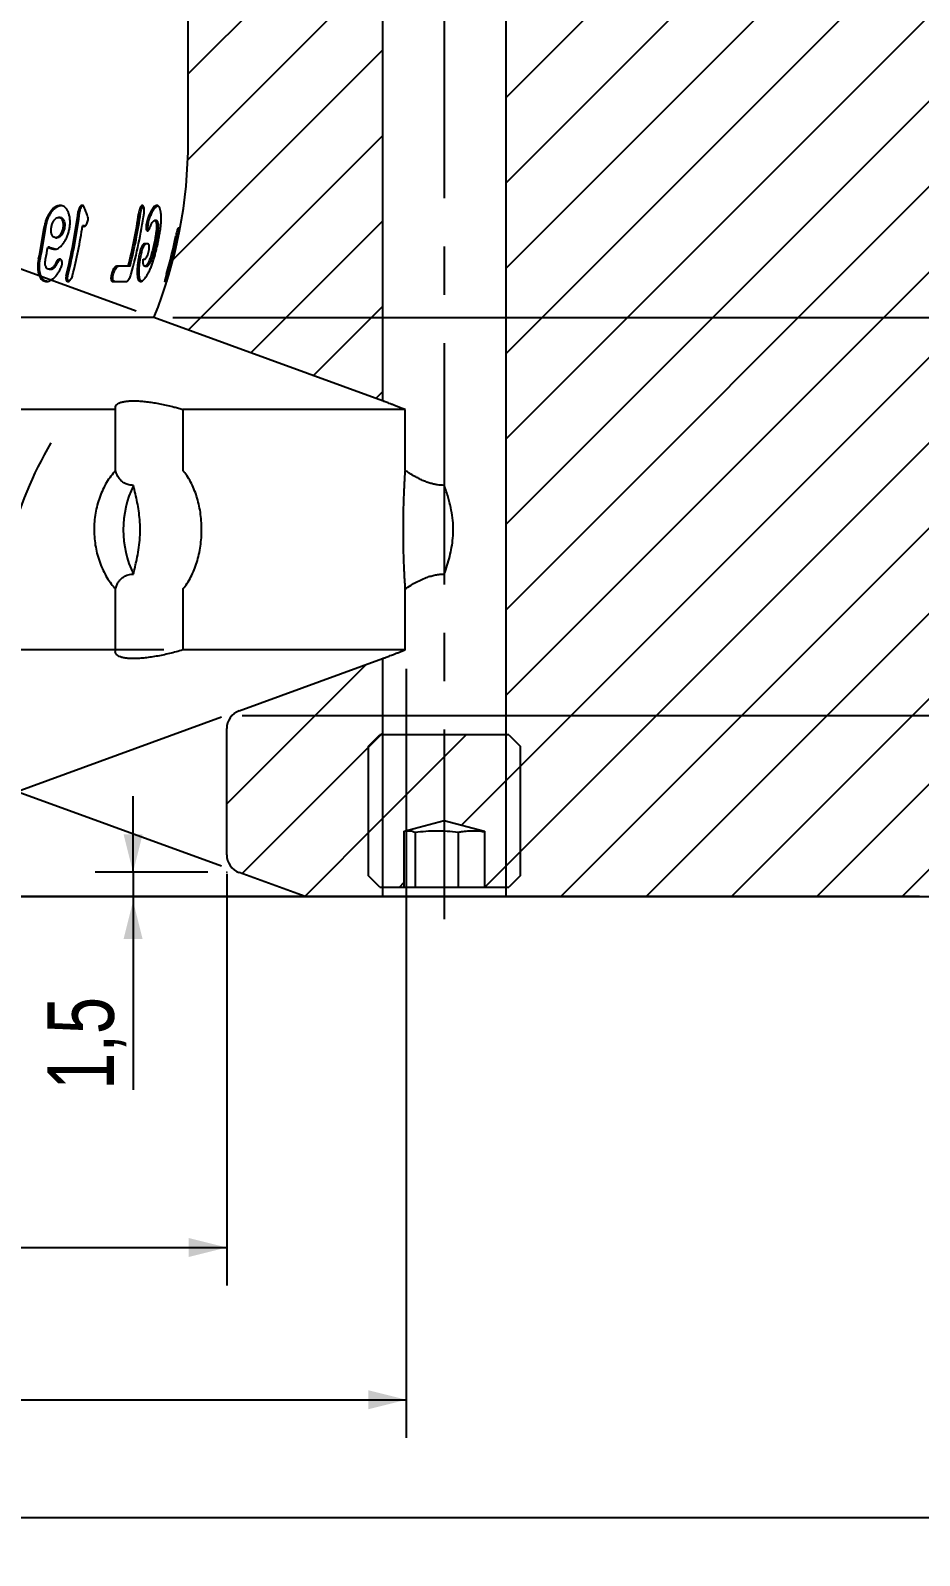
# Model space of a CAD drawing. Header units: millimetres. Extents: x 8 to 871, y 8 to 585.
# Drawn here: x 380.4 to 427.2, y 122.2 to 202.4 of the extents above; entities that cross this region are included whole.
import ezdxf

# ---------------------------------------------------------------- set-up
doc = ezdxf.new("R2010")
doc.units = ezdxf.units.MM
doc.header["$PDSIZE"] = -1
doc.linetypes.add('CENTERX2', pattern=[20.32, 12.7, -2.54, 2.54, -2.54])
for name, color, linetype in [('CENTERLINE', 4, 'CENTERX2'), ('DIMENSIONS', 2, 'Continuous'), ('HATCH', 3, 'Continuous')]:
    doc.layers.add(name, color=color, linetype=linetype)
doc.layers.add('OUTLINE', color=7, linetype='Continuous', lineweight=25)
doc.styles.add('SLDTEXTSTYLE0', font='TXT', dxfattribs={"width": 0.75})
doc.dimstyles.new('SLDDIMSTYLE10', dxfattribs={"dimtxt": 3.5, "dimasz": 2, "dimexe": 0, "dimexo": 0.0625, "dimgap": 0.875, "dimtad": 1, "dimrnd": 1e-09, "dimzin": 12, "dimdsep": 46, "dimtxsty": 'SLDTEXTSTYLE0', "dimsah": 1, "dimcen": 0.09, "dimadec": 0, "dimazin": 3, "dimtfac": 1, "dimtmove": 0, "dimatfit": 0, "dimfxl": 0, "dimfrac": 2, "dimtolj": 1, "dimtzin": 12, "dimarcsym": 0})
doc.dimstyles.new('SLDDIMSTYLE13', dxfattribs={"dimtxt": 3.5, "dimasz": 2, "dimexe": 0, "dimexo": 0.0625, "dimgap": 0.875, "dimtad": 1, "dimrnd": 1e-09, "dimzin": 12, "dimdsep": 46, "dimtxsty": 'SLDTEXTSTYLE0', "dimsah": 1, "dimcen": 0.09, "dimadec": 0, "dimazin": 3, "dimtol": 1, "dimtp": 0.02, "dimtfac": 1, "dimtofl": 0, "dimtmove": 0, "dimatfit": 3, "dimfxl": 0, "dimfrac": 2, "dimtolj": 1, "dimarcsym": 0})
doc.dimstyles.new('SLDDIMSTYLE15', dxfattribs={"dimtxt": 3.5, "dimasz": 2, "dimexe": 0, "dimexo": 0.0625, "dimgap": 0.875, "dimtad": 1, "dimdec": 1, "dimrnd": 1e-09, "dimzin": 12, "dimdsep": 46, "dimtxsty": 'SLDTEXTSTYLE0', "dimsah": 1, "dimcen": 0.09, "dimadec": 0, "dimazin": 3, "dimtol": 1, "dimtp": 0.02, "dimtm": 0.02, "dimtfac": 1, "dimtofl": 0, "dimtmove": 0, "dimatfit": 3, "dimfxl": 0, "dimfrac": 2, "dimtolj": 1, "dimarcsym": 0})
doc.dimstyles.new('SLDDIMSTYLE2', dxfattribs={"dimtxt": 3.5, "dimasz": 2, "dimexe": 0, "dimexo": 0.0625, "dimgap": 0.875, "dimtad": 1, "dimrnd": 1e-09, "dimzin": 12, "dimdsep": 46, "dimtxsty": 'SLDTEXTSTYLE0', "dimsah": 1, "dimcen": 0.09, "dimadec": 0, "dimazin": 3, "dimtfac": 1, "dimtofl": 0, "dimtmove": 0, "dimatfit": 3, "dimfxl": 0, "dimfrac": 2, "dimtolj": 1, "dimtzin": 12, "dimarcsym": 0})
doc.dimstyles.new('SLDDIMSTYLE3', dxfattribs={"dimtxt": 3.5, "dimasz": 2, "dimexe": 0, "dimexo": 0.0625, "dimgap": 0.875, "dimtad": 1, "dimrnd": 1e-09, "dimzin": 12, "dimdsep": 46, "dimtxsty": 'SLDTEXTSTYLE0', "dimsah": 1, "dimcen": 0.09, "dimadec": 0, "dimazin": 3, "dimtol": 1, "dimtp": 0.05, "dimtm": 0.05, "dimtfac": 1, "dimtofl": 0, "dimtmove": 0, "dimatfit": 3, "dimfxl": 0, "dimfrac": 2, "dimtolj": 1, "dimarcsym": 0})
doc.dimstyles.new('SLDDIMSTYLE8', dxfattribs={"dimtxt": 3.5, "dimasz": 2, "dimexe": 0, "dimexo": 0.0625, "dimgap": 0.875, "dimtad": 1, "dimdec": 4, "dimzin": 12, "dimdsep": 46, "dimtxsty": 'SLDTEXTSTYLE0', "dimsah": 1, "dimcen": 0.09, "dimazin": 3, "dimtfac": 1, "dimtofl": 0, "dimtmove": 0, "dimatfit": 3, "dimfxl": 0, "dimfrac": 2, "dimtolj": 1, "dimtzin": 12, "dimarcsym": 0})

# ---------------------------------------------------------------- blocks, each defined once
blk = doc.blocks.new('_D_18')
at = {"layer": 'DIMENSIONS'}
for p, q in [((385.834, 158.159), (385.834, 162.159)), ((389.759, 158.159), (383.834, 158.159)), ((385.834, 158.159), (385.834, 156.659)), ((385.834, 156.659), (385.834, 146.725))]:
    blk.add_line(p, q, dxfattribs=at)
for points in [[(385.834, 158.159), (386.334, 160.159), (385.334, 160.159)], [(385.834, 156.659), (385.334, 154.659), (386.334, 154.659)]]:
    blk.add_solid(points, dxfattribs=at)
at = {"layer": 'DIMENSIONS', "insert": (381.322, 146.725), "char_height": 3.5, "attachment_point": 1, "rotation": 90, "style": 'SLDTEXTSTYLE0'}
blk.add_mtext('1,5', dxfattribs=at)
blk = doc.blocks.new('_D_21')
at = {"layer": 'DIMENSIONS'}
for p, q in [((398.521, 187.335), (473.701, 187.335)), ((471.701, 156.885), (471.701, 187.335)), ((431.209, 156.885), (473.701, 156.885))]:
    blk.add_line(p, q, dxfattribs=at)
for points in [[(471.701, 187.335), (471.201, 185.335), (472.201, 185.335)], [(471.701, 156.885), (472.201, 158.885), (471.201, 158.885)]]:
    blk.add_solid(points, dxfattribs=at)
at = {"layer": 'DIMENSIONS', "attachment_point": 1, "rotation": 90, "style": 'SLDTEXTSTYLE0'}
for s, insert, char_height in [('0,02', (464.234, 176.167), 2.5), ('0', (468.202, 176.167), 2.5), ('+', (464.234, 174.149), 2.5), ('30,45', (467.19, 161.592), 3.5)]:
    blk.add_mtext(s, dxfattribs=dict(at, insert=insert, char_height=char_height))
blk = doc.blocks.new('_D_22')
at = {"layer": 'DIMENSIONS'}
for p, q in [((391.581, 166.415), (465.701, 166.415)), ((463.701, 166.415), (463.701, 156.885)), ((355.209, 156.885), (465.701, 156.885)), ((463.701, 156.885), (463.701, 135.557))]:
    blk.add_line(p, q, dxfattribs=at)
for points in [[(463.701, 166.415), (463.201, 164.415), (464.201, 164.415)], [(463.701, 156.885), (464.201, 158.885), (463.201, 158.885)]]:
    blk.add_solid(points, dxfattribs=at)
at = {"layer": 'DIMENSIONS', "attachment_point": 1, "rotation": 90, "style": 'SLDTEXTSTYLE0'}
for s, insert, char_height in [('0,02', (456.234, 149.131), 2.5), ('0', (460.202, 149.131), 2.5), ('+', (456.234, 147.113), 2.5), ('9,53', (459.19, 137.144), 3.5)]:
    blk.add_mtext(s, dxfattribs=dict(at, insert=insert, char_height=char_height))
blk = doc.blocks.new('_D_24')
at = {"layer": 'DIMENSIONS'}
for p, q in [((317.659, 158.085), (317.659, 136.426)), ((390.759, 158.085), (390.759, 136.426)), ((317.659, 138.426), (390.759, 138.426))]:
    blk.add_line(p, q, dxfattribs=at)
for points in [[(317.659, 138.426), (319.659, 137.926), (319.659, 138.926)], [(390.759, 138.426), (388.759, 138.926), (388.759, 137.926)]]:
    blk.add_solid(points, dxfattribs=at)
at = {"layer": 'DIMENSIONS', "attachment_point": 1, "style": 'SLDTEXTSTYLE0'}
for s, insert, char_height in [('%%c', (342.441, 142.938), 3.5), ('73,1', (347.716, 142.938), 3.5), ('±0,02', (358.056, 141.926), 2.5)]:
    blk.add_mtext(s, dxfattribs=dict(at, insert=insert, char_height=char_height))
blk = doc.blocks.new('_D_29')
at = {"layer": 'DIMENSIONS'}
for p, q in [((308.209, 168.855), (308.209, 128.42)), ((400.209, 168.855), (400.209, 128.42)), ((308.209, 130.42), (400.209, 130.42))]:
    blk.add_line(p, q, dxfattribs=at)
for points in [[(308.209, 130.42), (310.209, 129.92), (310.209, 130.92)], [(400.209, 130.42), (398.209, 130.92), (398.209, 129.92)]]:
    blk.add_solid(points, dxfattribs=at)
at = {"layer": 'DIMENSIONS', "char_height": 3.5, "attachment_point": 1, "style": 'SLDTEXTSTYLE0'}
for s, insert in [('%%c', (348.986, 134.932)), ('92', (354.261, 134.932))]:
    blk.add_mtext(s, dxfattribs=dict(at, insert=insert))
blk = doc.blocks.new('_D_31')
at = {"layer": 'DIMENSIONS'}
for p, q in [((435.589, 429.833), (473.701, 429.833)), ((471.701, 429.833), (471.701, 187.335)), ((387.934, 187.335), (473.701, 187.335))]:
    blk.add_line(p, q, dxfattribs=at)
for points in [[(471.701, 429.833), (471.201, 427.833), (472.201, 427.833)], [(471.701, 187.335), (472.201, 189.335), (471.201, 189.335)]]:
    blk.add_solid(points, dxfattribs=at)
at = {"layer": 'DIMENSIONS', "attachment_point": 1, "rotation": 90, "style": 'SLDTEXTSTYLE0'}
for s, insert, char_height in [('±0,05', (468.202, 311.088), 2.5), ('242,5', (467.19, 298.16), 3.5)]:
    blk.add_mtext(s, dxfattribs=dict(at, insert=insert, char_height=char_height))
blk = doc.blocks.new('_D_39')
at = {"layer": 'DIMENSIONS'}
for p, q in [((278.209, 158.885), (278.209, 122.226)), ((430.209, 158.885), (430.209, 122.226)), ((278.209, 124.226), (430.209, 124.226))]:
    blk.add_line(p, q, dxfattribs=at)
for points in [[(278.209, 124.226), (280.209, 123.726), (280.209, 124.726)], [(430.209, 124.226), (428.209, 124.726), (428.209, 123.726)]]:
    blk.add_solid(points, dxfattribs=at)
at = {"layer": 'DIMENSIONS', "char_height": 3.5, "attachment_point": 1, "style": 'SLDTEXTSTYLE0'}
for s, insert in [('%%c', (347.693, 128.738)), ('152', (352.967, 128.738))]:
    blk.add_mtext(s, dxfattribs=dict(at, insert=insert))
blk = doc.blocks.new('_D_42')
at = {"layer": 'DIMENSIONS'}
for p, q in [((387.46, 169.855), (376.568, 169.855)), ((390.477, 166.313), (377.994, 161.769))]:
    blk.add_line(p, q, dxfattribs=at)
for start, end in [(149.78796, 180), (180, 200)]:
    blk.add_arc((400.209, 169.855), 21.64, start, end, dxfattribs=at)
for points in [[(378.568, 169.855), (378.161, 167.834), (379.16, 167.88)], [(379.873, 162.453), (379.754, 164.511), (378.799, 164.213)]]:
    blk.add_solid(points, dxfattribs=at)
at = {"layer": 'DIMENSIONS', "insert": (374.53, 175.93), "char_height": 3.5, "attachment_point": 1, "rotation": 69.02525, "style": 'SLDTEXTSTYLE0'}
blk.add_mtext('20°', dxfattribs=at)
blk = doc.blocks.new('_D_45')
at = {"layer": 'DIMENSIONS'}
blk.add_line((385.994, 187.677), (368.262, 194.131), dxfattribs=at)
for start, end in [(147.24852, 160), (160, 180), (180, 192.75148)]:
    blk.add_arc((386.934, 187.335), 17.871, start, end, dxfattribs=at)
for points in [[(370.141, 193.447), (371.388, 195.089), (370.469, 195.483)], [(369.063, 187.335), (368.675, 185.31), (369.674, 185.366)]]:
    blk.add_solid(points, dxfattribs=at)
at = {"layer": 'DIMENSIONS', "insert": (364.28, 187.756), "char_height": 3.5, "attachment_point": 1, "rotation": 80, "style": 'SLDTEXTSTYLE0'}
blk.add_mtext('20°', dxfattribs=at)
blk = doc.blocks.new('_D_47')
at = {"layer": 'DIMENSIONS'}
blk.add_line((390.477, 158.488), (366.046, 167.38), dxfattribs=at)
for start, end in [(160, 180), (180, 215.45508)]:
    blk.add_arc((394.88, 156.885), 28.685, start, end, dxfattribs=at)
for points in [[(367.925, 166.696), (366.831, 164.948), (367.782, 164.639)], [(366.195, 156.885), (366.765, 158.867), (365.765, 158.901)]]:
    blk.add_solid(points, dxfattribs=at)
at = {"layer": 'DIMENSIONS', "insert": (371.951, 148.46), "char_height": 3.5, "attachment_point": 1, "rotation": 298.46019, "style": 'SLDTEXTSTYLE0'}
blk.add_mtext('20°', dxfattribs=at)

msp = doc.modelspace()

# ---------------------------------------------------------------- hatches: boundary and pattern name
at = {"layer": 'HATCH'}
h = msp.add_hatch(dxfattribs=at)
h.set_pattern_fill('ANSI31', color=256, angle=3e-322, style=0)
edge = h.paths.add_edge_path(flags=0)
edge.add_arc((427.20884, 159.8852), 3, 270, 360)
edge.add_line((430.20884, 159.8852), (430.20884, 204.63342))
edge.add_line((430.20884, 204.63342), (424.35884, 204.63342))
edge.add_line((424.35884, 204.63342), (424.35884, 271.73342))
edge.add_line((424.35884, 271.73342), (411.35884, 271.73342))
edge.add_line((411.35884, 271.73342), (409.31591, 275.13342))
edge.add_line((409.31591, 275.13342), (411.35884, 278.53342))
edge.add_line((411.35884, 278.53342), (424.35884, 278.53342))
edge.add_line((424.35884, 278.53342), (424.35884, 284.73342))
edge.add_line((424.35884, 284.73342), (430.20884, 284.73342))
edge.add_line((430.20884, 284.73342), (430.20884, 333.84078))
edge.add_arc((427.20884, 333.84078), 3, 0, 45)
edge.add_line((429.33016, 335.9621), (419.15884, 346.13342))
edge.add_line((419.15884, 346.13342), (419.15884, 410.83342))
edge.add_line((419.15884, 410.83342), (419.15884, 429.83342))
edge.add_line((419.15884, 429.83342), (405.45884, 429.83342))
edge.add_line((405.45884, 429.83342), (405.45884, 156.8852))
edge.add_line((405.45884, 156.8852), (427.20884, 156.8852))
h = msp.add_hatch(dxfattribs=at)
h.set_pattern_fill('ANSI31', color=256, angle=3e-322, style=0)
edge = h.paths.add_edge_path(flags=0)
edge.add_line((388.32693, 292.58989), (388.31504, 292.07704))
edge.add_line((388.31504, 292.07704), (388.11499, 292.07704))
edge.add_line((388.11499, 292.07704), (388.09674, 291.28966))
edge.add_spline(control_points=[(388.09674, 291.28966), (388.16342, 291.28966), (388.2301, 291.28966), (388.29679, 291.28966)], knot_values=[0.00002714, 0.00002714, 0.00002714, 0.00002714, 0.0002272, 0.0002272, 0.0002272, 0.0002272], weights=[1, 1, 1, 1], degree=3, periodic=0)
edge.add_line((388.29679, 291.28966), (388.20941, 287.51979))
edge.add_spline(control_points=[(388.20941, 287.51979), (388.14272, 287.51979), (388.07604, 287.51979), (388.00935, 287.51979)], knot_values=[0.0000634, 0.0000634, 0.0000634, 0.0000634, 0.00026345, 0.00026345, 0.00026345, 0.00026345], weights=[1, 1, 1, 1], degree=3, periodic=0)
edge.add_line((388.00935, 287.51979), (387.8951, 282.59093))
edge.add_spline(control_points=[(387.8951, 282.59093), (387.96179, 282.59093), (388.02847, 282.59093), (388.09516, 282.59093)], knot_values=[0.00000348, 0.00000348, 0.00000348, 0.00000348, 0.00020353, 0.00020353, 0.00020353, 0.00020353], weights=[1, 1, 1, 1], degree=3, periodic=0)
edge.add_line((388.09516, 282.59093), (388.01693, 279.21584))
edge.add_spline(control_points=[(388.01693, 279.21584), (387.95024, 279.21584), (387.88356, 279.21584), (387.81687, 279.21584)], knot_values=[0.00007805, 0.00007805, 0.00007805, 0.00007805, 0.0002781, 0.0002781, 0.0002781, 0.0002781], weights=[1, 1, 1, 1], degree=3, periodic=0)
edge.add_line((387.81687, 279.21584), (387.74802, 276.24542))
edge.add_line((387.74802, 276.24542), (387.94807, 276.24542))
edge.add_line((387.94807, 276.24542), (387.90636, 274.44593))
edge.add_line((387.90636, 274.44593), (387.70631, 274.44593))
edge.add_line((387.70631, 274.44593), (386.33384, 215.2352))
edge.add_arc((396.33118, 215.00347), 10.00003, 178.6721568, 196.096265)
edge.add_line((386.72318, 212.23094), (387.94978, 207.98024))
edge.add_arc((368.73384, 202.4352), 20, 0, 16.096265, ccw=False)
edge.add_line((388.73384, 202.4352), (388.73384, 196.6352))
edge.add_arc((363.80884, 196.6352), 24.925, 338.0918747, 360, ccw=False)
edge.add_line((386.93384, 187.3352), (398.95884, 182.95846))
edge.add_line((398.95884, 182.95846), (398.95884, 329.8218))
edge.add_line((398.95884, 329.8218), (398.42307, 332.57812))
edge.add_line((398.42307, 332.57812), (388.34086, 330.53898))
edge.add_arc((366.03384, 326.33342), 22.7, 0, 10.6766993, ccw=False)
edge.add_line((388.73384, 326.33342), (388.73384, 318.83342))
edge.add_arc((383.73384, 318.83342), 5, 358.6721568, 360, ccw=False)
edge.add_line((388.7325, 318.71755), (388.38532, 303.7398))
edge.add_line((388.38532, 303.7398), (388.58538, 303.7398))
edge.add_line((388.58538, 303.7398), (388.56448, 302.83817))
edge.add_line((388.56448, 302.83817), (388.36442, 302.83817))
edge.add_line((388.36442, 302.83817), (388.33309, 301.48648))
edge.add_spline(control_points=[(388.33309, 301.48648), (388.39978, 301.48648), (388.46646, 301.48648), (388.53314, 301.48648)], knot_values=[0.00003223, 0.00003223, 0.00003223, 0.00003223, 0.00023229, 0.00023229, 0.00023229, 0.00023229], weights=[1, 1, 1, 1], degree=3, periodic=0)
edge.add_line((388.53314, 301.48648), (388.35458, 293.78268))
edge.add_line((388.35458, 293.78268), (388.15452, 293.78268))
edge.add_line((388.15452, 293.78268), (388.14975, 293.57667))
edge.add_line((388.14975, 293.57667), (388.3498, 293.57667))
edge.add_line((388.3498, 293.57667), (388.33735, 293.03935))
edge.add_spline(control_points=[(388.33735, 293.03935), (388.27066, 293.03935), (388.20398, 293.03935), (388.13729, 293.03935)], knot_values=[0.00000858, 0.00000858, 0.00000858, 0.00000858, 0.00020863, 0.00020863, 0.00020863, 0.00020863], weights=[1, 1, 1, 1], degree=3, periodic=0)
edge.add_line((388.13729, 293.03935), (388.12687, 292.58989))
edge.add_line((388.12687, 292.58989), (388.32693, 292.58989))
h = msp.add_hatch(dxfattribs=at)
h.set_pattern_fill('ANSI31', color=256, angle=3e-322, style=0)
edge = h.paths.add_edge_path(flags=0)
edge.add_arc((391.75884, 165.715), 1, 110, 180)
edge.add_line((390.75884, 165.715), (390.75884, 159.08541))
edge.add_arc((391.75884, 159.08541), 1, 180, 250)
edge.add_line((391.41682, 158.14572), (394.88006, 156.8852))
edge.add_line((394.88006, 156.8852), (398.95884, 156.8852))
edge.add_line((398.95884, 156.8852), (398.95884, 169.39976))
edge.add_line((398.95884, 169.39976), (391.41682, 166.65469))
h = msp.add_hatch(dxfattribs=at)
h.set_pattern_fill('ANSI31', color=256, style=0)
h.paths.add_polyline_path([(398.20884, 164.7852), (398.20884, 157.9852), (398.80884, 157.3852), (400.10295, 157.3852), (400.10295, 160.32093), (402.20884, 160.8852), (404.31473, 160.32093), (404.31473, 157.3852), (405.60884, 157.3852), (406.20884, 157.9852), (406.20884, 164.7852), (405.60884, 165.3852), (398.80884, 165.3852)], flags=0)

# ---------------------------------------------------------------- linework, layer by layer
at = {"color": 51, "linetype": 'Continuous', "lineweight": 18}
msp.add_point((390.75884, 158.15883), dxfattribs=at)
at = {"layer": 'CENTERLINE'}
msp.add_line((402.20884, 429.83342), (402.20884, 155.70133), dxfattribs=at)
at = {"layer": 'OUTLINE'}
for p, q in [((405.45884, 156.8852), (405.45884, 429.83342)), ((398.95884, 329.8218), (398.95884, 182.95846)), ((388.73384, 196.6352), (388.73384, 202.4352)), ((382.00068, 192.60029), (381.9158, 192.60029)), ((381.23523, 192.06793), (381.15486, 192.06793)), ((383.26327, 192.16872), (383.17699, 192.16872)), ((387.06354, 192.4352), (386.96456, 192.4352)), ((388.27983, 192.03521), (388.19738, 192.03521)), ((381.43288, 191.03638), (381.3507, 191.03638)), ((381.75421, 191.53558), (381.83993, 191.53558)), ((386.63004, 191.20766), (386.40991, 191.20766)), ((388.06288, 191.2352), (388.0987, 191.2352)), ((388.12907, 191.2352), (388.0987, 191.2352)), ((386.37155, 190.40766), (386.44618, 190.40766)), ((381.41523, 189.8749), (381.50269, 189.8749)), ((385.57594, 190.0352), (384.96659, 190.0352)), ((385.67264, 190.0352), (385.57594, 190.0352)), ((386.45179, 190.0352), (386.55336, 190.0352)), ((387.83361, 190.03596), (387.83484, 190.03596)), ((387.83882, 190.04497), (387.83686, 190.03966)), ((384.75249, 189.2352), (385.49413, 189.2352)), ((386.93384, 187.3352), (354.30884, 187.3352)), ((398.95884, 182.95846), (386.93384, 187.3352)), ((384.91479, 182.5035), (356.35514, 182.5035)), ((384.91479, 179.2961), (384.91479, 182.5035)), ((400.14048, 182.5035), (388.46004, 182.5035)), ((388.46004, 182.5035), (388.46004, 179.2961)), ((400.14048, 179.2961), (400.14048, 182.5035)), ((402.20884, 178.51096), (402.20884, 173.84727)), ((384.91479, 169.85472), (384.91479, 173.06213)), ((388.46004, 173.06213), (388.46004, 169.85472)), ((400.14048, 169.85472), (400.14048, 173.06213)), ((384.91479, 169.85472), (354.20884, 169.85472)), ((400.14048, 169.85472), (388.46004, 169.85472)), ((391.41682, 166.65469), (398.95884, 169.39976)), ((398.95884, 169.39976), (398.95884, 156.8852)), ((390.75884, 159.08542), (390.75884, 165.71499)), ((398.20884, 164.7852), (398.80884, 165.3852)), ((405.60884, 165.3852), (398.80884, 165.3852)), ((405.60884, 165.3852), (406.20884, 164.7852)), ((398.20884, 164.7852), (398.20884, 157.9852)), ((406.20884, 157.9852), (406.20884, 164.7852)), ((400.10294, 160.32093), (402.20884, 160.88521)), ((402.20884, 160.88521), (404.31473, 160.32093)), ((400.10294, 157.38521), (400.10294, 160.32093)), ((400.67096, 160.26639), (400.67096, 157.38521)), ((402.93194, 160.26639), (402.93194, 157.38521)), ((404.31473, 160.32093), (404.31473, 157.38521)), ((394.88005, 156.8852), (391.41682, 158.14572)), ((398.80884, 157.38521), (398.20884, 157.9852)), ((398.80884, 157.38521), (400.10294, 157.38521)), ((400.10294, 157.38521), (400.67096, 157.38521)), ((400.67096, 157.38521), (402.93194, 157.38521)), ((402.93194, 157.38521), (404.31473, 157.38521)), ((404.31473, 157.38521), (405.60884, 157.38521)), ((406.20884, 157.9852), (405.60884, 157.38521)), ((394.88005, 156.8852), (354.20884, 156.8852)), ((398.95884, 156.8852), (394.88005, 156.8852)), ((405.45884, 156.8852), (398.95884, 156.8852)), ((427.20884, 156.8852), (405.45884, 156.8852))]:
    msp.add_line(p, q, dxfattribs=at)
at = {"layer": 'OUTLINE', "flags": 128}
msp.add_lwpolyline([(388.10276, 191.2352), (388.1348, 191.38292), (388.18734, 191.63504)], dxfattribs=at)
at = {"layer": 'OUTLINE'}
for centre, radius, start, end in [((368.73384, 202.4352), 20, 0, 16.096265), ((363.80884, 196.6352), 24.925, 338.0918747, 0), ((354.10451, 196.56132), 29.07161, 346.0433961, 352.8004519), ((354.06752, 196.56179), 29.19257, 346.1014306, 352.8295034), ((359.90782, 196.60588), 26.49579, 345.6414203, 351.8183272), ((359.89294, 196.60611), 26.60394, 345.7005313, 351.8513186), ((360.40208, 196.60639), 26.27947, 344.616955, 351.7494011), ((350.77033, 196.54074), 30.71198, 348.467572, 351.6258187), ((350.72524, 196.54047), 30.83607, 348.5151159, 351.6602568), ((354.82071, 196.54915), 28.69262, 345.8802864, 351.2184532), ((351.65871, 196.51808), 30.19376, 348.323388, 349.5398865), ((363.57768, 196.63268), 25.01239, 343.7541173, 348.4743481), ((363.68206, 196.63317), 24.97124, 343.7254184, 347.5159649), ((363.74399, 196.63302), 24.94571, 344.9917271, 347.503349), ((363.78887, 196.63471), 24.9319, 344.9791718, 348.4322598), ((390.66236, 176.17911), 5.34587, 154.1386013, 205.8613987), ((391.75884, 165.715), 1, 110, 180), ((391.75884, 159.08541), 1, 180, 250)]:
    msp.add_arc(centre, radius, start, end, dxfattribs=at)
for points, knots in [([(381.3507, 191.03638), (381.38833, 191.0192), (381.46359, 190.98484), (381.57815, 190.94313), (381.68793, 190.9244), (381.79211, 190.93353), (381.88851, 190.96875), (381.98389, 191.03399), (382.08417, 191.12951), (382.18574, 191.25761), (382.28437, 191.41811), (382.36914, 191.59696), (382.43753, 191.79007), (382.48659, 191.99182), (382.5159, 192.19707), (382.52333, 192.39964), (382.50871, 192.59072), (382.47196, 192.76303), (382.41699, 192.91305), (382.34491, 193.03923), (382.25811, 193.13884), (382.15744, 193.20568), (382.0495, 193.23758), (381.93847, 193.23615), (381.82633, 193.20581), (381.71294, 193.14464), (381.60196, 193.05415), (381.49849, 192.9366), (381.40315, 192.79637), (381.31812, 192.63581), (381.24484, 192.45737), (381.19181, 192.26482), (381.1672, 192.13366), (381.15486, 192.06793)], [0, 0, 0, 0, 0.03509794, 0.07018601, 0.10510473, 0.1313408, 0.15752078, 0.18376841, 0.21005204, 0.24388512, 0.27774085, 0.31186496, 0.34598201, 0.38032104, 0.41465718, 0.44933986, 0.48400422, 0.51718664, 0.55037404, 0.58324601, 0.61610002, 0.64899112, 0.68188275, 0.71226927, 0.74265493, 0.77434681, 0.80603128, 0.83729958, 0.86858204, 0.90108086, 0.93356271, 0.96670734, 1, 1, 1, 1]), ([(381.23523, 192.06793), (381.24822, 192.13683), (381.27412, 192.27429), (381.33064, 192.47399), (381.40797, 192.6562), (381.49762, 192.81991), (381.5994, 192.96287), (381.70979, 193.07994), (381.82583, 193.16455), (381.93809, 193.21849), (382.00997, 193.22805), (382.04307, 193.23246)], [0, 0, 0, 0, 0.1184343, 0.23629972, 0.34890085, 0.46156094, 0.57419789, 0.68677848, 0.79653874, 0.90633314, 1, 1, 1, 1]), ([(382.14377, 192.06793), (382.14757, 192.0988), (382.15516, 192.16053), (382.15449, 192.25067), (382.14454, 192.33555), (382.12514, 192.41209), (382.0969, 192.47771), (382.05011, 192.54757), (381.97577, 192.60076), (381.87286, 192.60453), (381.76774, 192.55061), (381.67076, 192.44575), (381.59101, 192.29988), (381.53688, 192.12592), (381.51925, 191.97218), (381.52411, 191.85479), (381.53712, 191.77208), (381.55966, 191.6985), (381.59035, 191.6365), (381.62862, 191.58831), (381.68604, 191.54415), (381.76882, 191.52637), (381.8734, 191.56353), (381.9736, 191.65247), (382.06039, 191.78608), (382.11818, 191.93241), (382.13659, 192.02991), (382.14377, 192.06793)], [0, 0, 0, 0, 0.02825928, 0.05650893, 0.08479428, 0.11306834, 0.1405599, 0.1680383, 0.22110471, 0.27287739, 0.32412776, 0.37565717, 0.42810621, 0.48213524, 0.53803047, 0.56647871, 0.5949202, 0.62315622, 0.65138938, 0.67863483, 0.70588083, 0.75784738, 0.80831376, 0.85867498, 0.91073143, 0.96519315, 1, 1, 1, 1]), ([(381.99866, 192.59664), (382.00376, 192.59782), (382.04318, 192.6069), (382.10947, 192.56848), (382.18414, 192.4823), (382.23007, 192.34601), (382.24256, 192.20062), (382.23139, 192.10481), (382.22709, 192.06793)], [0, 0, 0, 0, 0.03057904, 0.23601233, 0.44077663, 0.6496513, 0.86516571, 1, 1, 1, 1]), ([(383.26215, 193.14302), (383.25016, 193.16582), (383.22617, 193.21143), (383.17319, 193.24009), (383.11561, 193.23365), (383.05831, 193.19266), (383.00811, 193.12238), (382.96665, 193.02792), (382.9537, 192.95572), (382.94691, 192.91791)], [0, 0, 0, 0, 0.14404446, 0.28825067, 0.42858275, 0.56594997, 0.70683247, 0.8464684, 1, 1, 1, 1]), ([(383.03177, 192.91791), (383.0383, 192.9547), (383.05137, 193.02836), (383.09426, 193.12478), (383.14359, 193.1945), (383.17872, 193.21368), (383.19364, 193.22182)], [0, 0, 0, 0, 0.26872846, 0.53795604, 0.80381017, 1, 1, 1, 1]), ([(383.17699, 192.16872), (383.19182, 192.15504), (383.22153, 192.12765), (383.27753, 192.13057), (383.33393, 192.16544), (383.38634, 192.23044), (383.42969, 192.32012), (383.45889, 192.42635), (383.46921, 192.53677), (383.46095, 192.62118), (383.44798, 192.66167), (383.44385, 192.67456)], [0, 0, 0, 0, 0.11547121, 0.23126223, 0.34230702, 0.45647398, 0.57388774, 0.6947046, 0.81905306, 0.94236082, 1, 1, 1, 1]), ([(383.44385, 192.67456), (383.42918, 192.71368), (383.39983, 192.79192), (383.33986, 192.94806), (383.29321, 193.0651), (383.26215, 193.14302)], [0, 0, 0, 0, 0.25055786, 0.50111808, 1, 1, 1, 1]), ([(386.40956, 192.83521), (386.41463, 192.88197), (386.4248, 192.97556), (386.41683, 193.09838), (386.39256, 193.18802), (386.35476, 193.23564), (386.3085, 193.23823), (386.25882, 193.19713), (386.21066, 193.11738), (386.16895, 193.00647), (386.14503, 192.90645), (386.13602, 192.84864), (386.13392, 192.83521)], [0, 0, 0, 0, 0.1132032, 0.22658988, 0.33542688, 0.44166852, 0.54607715, 0.64935948, 0.75343591, 0.85936028, 0.96733121, 1, 1, 1, 1]), ([(386.22828, 192.83521), (386.23655, 192.88171), (386.25312, 192.97478), (386.2955, 193.09529), (386.33703, 193.17663), (386.36285, 193.19789), (386.37154, 193.20504)], [0, 0, 0, 0, 0.28884131, 0.578036055, 0.85813922, 1, 1, 1, 1]), ([(387.27248, 191.99381), (387.28293, 192.07743), (387.30383, 192.24465), (387.31653, 192.48037), (387.31419, 192.69525), (387.29638, 192.8807), (387.26393, 193.03041), (387.21929, 193.14163), (387.16333, 193.2118), (387.09873, 193.24135), (387.02678, 193.22878), (386.94988, 193.17694), (386.86969, 193.08572), (386.78818, 192.95925), (386.70755, 192.79935), (386.64014, 192.63874), (386.60139, 192.52939), (386.58709, 192.48903)], [0, 0, 0, 0, 0.07150771, 0.14299885, 0.21462405, 0.28623812, 0.35545183, 0.42465988, 0.49225123, 0.55983976, 0.62651217, 0.69318545, 0.7597959, 0.82641061, 0.89356267, 0.96072072, 1, 1, 1, 1]), ([(386.68316, 192.48903), (386.70853, 192.55908), (386.75927, 192.69917), (386.84127, 192.8783), (386.92516, 193.02726), (387.00834, 193.13757), (387.07725, 193.20309), (387.11544, 193.21563), (387.12884, 193.22004)], [0, 0, 0, 0, 0.18131027, 0.36260628, 0.54407837, 0.7255335, 0.90370151, 1, 1, 1, 1]), ([(382.22709, 192.06793), (382.22148, 192.03701), (382.21027, 191.97517), (382.18205, 191.88507), (382.1463, 191.80033), (382.10353, 191.72358), (382.05506, 191.65762), (382.00305, 191.60412), (381.94903, 191.56623), (381.89338, 191.53849), (381.85793, 191.54129), (381.83987, 191.54272)], [0, 0, 0, 0, 0.1129413, 0.22587572, 0.33884308, 0.45175754, 0.56293776, 0.67406662, 0.7813682, 0.88863553, 1, 1, 1, 1]), ([(383.29452, 192.14615), (383.28878, 192.14811), (383.27718, 192.15206), (383.26794, 192.16313), (383.26327, 192.16872)], [0, 0, 0, 0, 0.49484984, 1, 1, 1, 1]), ([(386.58709, 192.48903), (386.574, 192.44586), (386.54781, 192.3595), (386.52436, 192.21607), (386.5164, 192.08321), (386.52548, 191.97472), (386.55018, 191.90455), (386.5868, 191.87964), (386.63045, 191.89939), (386.67657, 191.95994), (386.70973, 192.03017), (386.72621, 192.07568), (386.72954, 192.08487)], [0, 0, 0, 0, 0.11378663, 0.22761198, 0.3402837, 0.45225126, 0.56144888, 0.66622153, 0.76834394, 0.87008163, 0.9737801, 1, 1, 1, 1]), ([(386.64516, 191.92477), (386.63896, 191.9368), (386.62349, 191.96678), (386.61401, 192.05646), (386.61673, 192.17807), (386.63574, 192.31585), (386.66112, 192.42177), (386.67884, 192.47583), (386.68316, 192.48903)], [0, 0, 0, 0, 0.12905029, 0.32170187, 0.5213212, 0.72644844, 0.93321687, 1, 1, 1, 1]), ([(386.72954, 192.08487), (386.74183, 192.11813), (386.76643, 192.18464), (386.80614, 192.26992), (386.8467, 192.34032), (386.88666, 192.39255), (386.9247, 192.42498), (386.95972, 192.43819), (386.9911, 192.43168), (387.01816, 192.40691), (387.04014, 192.3639), (387.0568, 192.30455), (387.06738, 192.22967), (387.07186, 192.14101), (387.06954, 192.04065), (387.06193, 191.94285), (387.05349, 191.87865), (387.05003, 191.85234)], [0, 0, 0, 0, 0.07000778, 0.13999273, 0.2101466, 0.28029057, 0.34769088, 0.41508993, 0.48135716, 0.54762572, 0.61367738, 0.67973341, 0.74690278, 0.81408058, 0.88308121, 0.95209544, 1, 1, 1, 1]), ([(387.05003, 191.85234), (387.03467, 191.75147), (387.00386, 191.549), (386.94281, 191.24029), (386.87142, 190.92845), (386.81444, 190.7218), (386.78585, 190.61809)], [0, 0, 0, 0, 0.24539703, 0.49257297, 0.74533921, 1, 1, 1, 1]), ([(386.88519, 190.61809), (386.9127, 190.71803), (386.96789, 190.91861), (387.03866, 191.2265), (387.10075, 191.53907), (387.13238, 191.74765), (387.14826, 191.85234)], [0, 0, 0, 0, 0.24545476, 0.49261163, 0.74532306, 1, 1, 1, 1]), ([(386.94574, 190.47661), (386.98002, 190.59933), (387.0488, 190.84562), (387.13682, 191.22396), (387.2139, 191.60831), (387.2529, 191.86497), (387.27248, 191.99381)], [0, 0, 0, 0, 0.245465996, 0.492614117, 0.745303693, 1, 1, 1, 1]), ([(387.14826, 191.85234), (387.15321, 191.89184), (387.16312, 191.97082), (387.16935, 192.08198), (387.1686, 192.18321), (387.16058, 192.27052), (387.14557, 192.34076), (387.1248, 192.39315), (387.09823, 192.42406), (387.0769, 192.43738), (387.06362, 192.43433), (387.06184, 192.43393)], [0, 0, 0, 0, 0.12545182, 0.25088762, 0.3765333, 0.50215719, 0.62373852, 0.7453063, 0.86348918, 0.98166405, 1, 1, 1, 1]), ([(388.19738, 192.03521), (388.19304, 192.03077), (388.18436, 192.0219), (388.162, 191.95564), (388.13554, 191.85826), (388.10894, 191.74591), (388.09274, 191.66864), (388.0857, 191.63504)], [0, 0, 0, 0, 0.207691755, 0.415479019, 0.622232707, 0.835739114, 1, 1, 1, 1]), ([(388.18734, 191.63504), (388.1973, 191.68235), (388.21725, 191.77707), (388.24737, 191.89796), (388.26868, 191.97391), (388.27658, 191.99187), (388.27817, 191.99549)], [0, 0, 0, 0, 0.31269302, 0.62596817, 0.92474793, 1, 1, 1, 1]), ([(388.21437, 191.63521), (388.22384, 191.68253), (388.24279, 191.77727), (388.26491, 191.90138), (388.27852, 191.99015), (388.28229, 192.03016), (388.28045, 192.03393), (388.27983, 192.03521)], [0, 0, 0, 0, 0.23085443, 0.46217804, 0.68178574, 0.89242881, 1, 1, 1, 1]), ([(381.75191, 190.93398), (381.72424, 190.93653), (381.65462, 190.94295), (381.54985, 190.98395), (381.47187, 191.0189), (381.43288, 191.03638)], [0, 0, 0, 0, 0.24795246, 0.62390783, 1, 1, 1, 1]), ([(386.40991, 191.20766), (386.39546, 191.20332), (386.36655, 191.19462), (386.3163, 191.1297), (386.26744, 191.03403), (386.2287, 190.92877), (386.21006, 190.85826), (386.20284, 190.83092)], [0, 0, 0, 0, 0.21246697, 0.42499698, 0.63739112, 0.85937236, 1, 1, 1, 1]), ([(386.30004, 190.83092), (386.31293, 190.87768), (386.33874, 190.97131), (386.39079, 191.09091), (386.44417, 191.17344), (386.48329, 191.20459), (386.50226, 191.20703), (386.50715, 191.20766)], [0, 0, 0, 0, 0.23983603, 0.48013824, 0.70844027, 0.92498102, 1, 1, 1, 1]), ([(386.44618, 190.40766), (386.45971, 190.412), (386.48678, 190.42067), (386.53515, 190.48509), (386.5833, 190.58032), (386.62801, 190.70313), (386.66395, 190.84248), (386.68507, 190.98127), (386.68785, 191.09893), (386.6722, 191.17827), (386.64907, 191.20552), (386.63334, 191.20729), (386.63004, 191.20766)], [0, 0, 0, 0, 0.10136197, 0.20272081, 0.30489985, 0.41275759, 0.52723683, 0.64390332, 0.75868939, 0.86874843, 0.97253022, 1, 1, 1, 1]), ([(380.86229, 190.40072), (380.85006, 190.33031), (380.82561, 190.18951), (380.81614, 189.98466), (380.82821, 189.79233), (380.86289, 189.61997), (380.91951, 189.47387), (380.99382, 189.36019), (381.08414, 189.28132), (381.1834, 189.23765), (381.29032, 189.2281), (381.39934, 189.24826), (381.51011, 189.29727), (381.62062, 189.37178), (381.72901, 189.47161), (381.83507, 189.59623), (381.93429, 189.74325), (382.00361, 189.87047), (382.03832, 189.94606), (382.04639, 189.96366)], [0, 0, 0, 0, 0.06804586, 0.13608451, 0.20422922, 0.27235131, 0.33813767, 0.4038913, 0.46491949, 0.52592614, 0.58219886, 0.63847362, 0.69306414, 0.74766967, 0.80411148, 0.8605756, 0.92110039, 0.98164047, 1, 1, 1, 1]), ([(381.31574, 189.2376), (381.28902, 189.2414), (381.22945, 189.24987), (381.14736, 189.29748), (381.06986, 189.37142), (381.00504, 189.472), (380.95401, 189.59667), (380.91856, 189.74471), (380.90043, 189.91456), (380.90171, 190.10233), (380.91886, 190.26751), (380.93776, 190.36812), (380.94389, 190.40072)], [0, 0, 0, 0, 0.08012969, 0.17862395, 0.27981176, 0.38163801, 0.48604996, 0.59508154, 0.70690003, 0.82326998, 0.94273392, 1, 1, 1, 1]), ([(381.76856, 190.20809), (381.7551, 190.18005), (381.7282, 190.124), (381.67951, 190.0488), (381.62585, 189.98376), (381.56968, 189.93272), (381.51321, 189.89733), (381.44245, 189.87125), (381.36052, 189.87507), (381.28189, 189.93323), (381.22755, 190.0383), (381.20303, 190.18449), (381.21031, 190.31559), (381.22465, 190.39148), (381.22762, 190.40724)], [0, 0, 0, 0, 0.0650167, 0.13000831, 0.19526428, 0.26049364, 0.32091691, 0.38132549, 0.49442182, 0.60494994, 0.71829872, 0.83875014, 0.96650708, 1, 1, 1, 1]), ([(381.50261, 189.88175), (381.5206, 189.88076), (381.57015, 189.87802), (381.66043, 189.93318), (381.75964, 190.03564), (381.82139, 190.13845), (381.84926, 190.1994), (381.85323, 190.20809)], [0, 0, 0, 0, 0.14808094, 0.40776736, 0.67354944, 0.95348787, 1, 1, 1, 1]), ([(382.04639, 189.96366), (382.06122, 190.00265), (382.09089, 190.08069), (382.10562, 190.20113), (382.09524, 190.30429), (382.06114, 190.37788), (382.01022, 190.41428), (381.95039, 190.41362), (381.88801, 190.37993), (381.82805, 190.31693), (381.78953, 190.25367), (381.77177, 190.21506), (381.76856, 190.20809)], [0, 0, 0, 0, 0.12136762, 0.24287967, 0.36022734, 0.47241571, 0.57764835, 0.67694679, 0.77449711, 0.87358171, 0.97715909, 1, 1, 1, 1]), ([(381.85323, 190.20809), (381.87029, 190.2413), (381.90447, 190.30783), (381.96535, 190.37589), (382.00433, 190.39278), (382.02001, 190.39957)], [0, 0, 0, 0, 0.37359393, 0.7481849, 1, 1, 1, 1]), ([(386.20284, 190.83092), (386.18184, 190.74009), (386.13986, 190.55845), (386.09357, 190.29137), (386.06184, 190.03832), (386.04661, 189.80747), (386.049, 189.60687), (386.06855, 189.44538), (386.10512, 189.32759), (386.15503, 189.25582), (386.21724, 189.22921), (386.28717, 189.2424), (386.36449, 189.29444), (386.44675, 189.37989), (386.53304, 189.49932), (386.62276, 189.65117), (386.71284, 189.83321), (386.79891, 190.0373), (386.87789, 190.25306), (386.92312, 190.40209), (386.94574, 190.47661)], [0, 0, 0, 0, 0.06157175, 0.12313443, 0.18474244, 0.24633071, 0.30673695, 0.3671055, 0.42368233, 0.48022303, 0.53219871, 0.58415933, 0.63405385, 0.68395474, 0.73523744, 0.78654173, 0.84140708, 0.89629411, 0.94814032, 1, 1, 1, 1]), ([(386.28719, 189.24894), (386.27874, 189.25163), (386.24993, 189.26082), (386.21285, 189.31497), (386.17726, 189.40974), (386.15451, 189.53832), (386.14507, 189.6994), (386.1492, 189.89122), (386.16774, 190.111), (386.20031, 190.34645), (386.24389, 190.58918), (386.28118, 190.74972), (386.30004, 190.83092)], [0, 0, 0, 0, 0.04204571, 0.14346195, 0.2425816, 0.34426226, 0.44915319, 0.55670466, 0.66918922, 0.7846701, 0.89109217, 1, 1, 1, 1]), ([(386.78585, 190.61809), (386.77351, 190.57726), (386.74882, 190.49561), (386.70603, 190.38087), (386.66031, 190.27667), (386.61352, 190.18808), (386.56742, 190.11823), (386.5244, 190.06893), (386.48508, 190.04056), (386.4509, 190.03201), (386.42207, 190.04283), (386.39883, 190.07062), (386.38149, 190.11527), (386.36991, 190.17532), (386.36482, 190.25019), (386.36558, 190.32906), (386.36978, 190.38439), (386.37155, 190.40766)], [0, 0, 0, 0, 0.0744446, 0.14886124, 0.22350161, 0.29811377, 0.36859166, 0.43904618, 0.50499596, 0.5709382, 0.63366636, 0.69640389, 0.75918982, 0.82199066, 0.88728816, 0.95260601, 1, 1, 1, 1]), ([(386.54894, 190.03645), (386.55806, 190.03664), (386.57771, 190.03706), (386.61251, 190.05949), (386.65103, 190.09849), (386.69146, 190.15364), (386.73277, 190.22388), (386.77467, 190.3088), (386.81538, 190.40637), (386.85312, 190.5108), (386.87482, 190.58338), (386.88519, 190.61809)], [0, 0, 0, 0, 0.09562138, 0.20593611, 0.31510357, 0.42429612, 0.53756263, 0.65086108, 0.77053667, 0.89024519, 1, 1, 1, 1]), ([(387.83876, 190.17311), (387.8236, 190.11649), (387.79329, 190.00328), (387.74944, 189.83846), (387.70856, 189.68378), (387.67229, 189.54493), (387.6422, 189.42739), (387.61972, 189.33633), (387.60492, 189.27188), (387.6018, 189.2524), (387.60024, 189.24266)], [0, 0, 0, 0, 0.12937276, 0.25867971, 0.3882156, 0.51766296, 0.64289148, 0.76805527, 0.88402256, 1, 1, 1, 1]), ([(387.83674, 190.04677), (387.83832, 190.05369), (387.84158, 190.06789), (387.8505, 190.10329), (387.86004, 190.13993), (387.8665, 190.16412), (387.8689, 190.17311)], [0, 0, 0, 0, 0.26033365, 0.53436919, 0.8270329, 1, 1, 1, 1]), ([(382.31789, 189.54963), (382.31032, 189.51032), (382.29517, 189.43159), (382.30321, 189.32986), (382.3334, 189.25966), (382.38009, 189.22791), (382.43508, 189.23245), (382.49279, 189.26786), (382.54968, 189.33042), (382.60154, 189.41754), (382.63201, 189.49534), (382.64404, 189.54051), (382.64647, 189.54963)], [0, 0, 0, 0, 0.12275775, 0.24586199, 0.35959795, 0.46412423, 0.56122423, 0.65569661, 0.75359824, 0.85837126, 0.97140018, 1, 1, 1, 1]), ([(382.44989, 189.24607), (382.43993, 189.25275), (382.41561, 189.26906), (382.39317, 189.32795), (382.3841, 189.41322), (382.39235, 189.49228), (382.40294, 189.53881), (382.4054, 189.54963)], [0, 0, 0, 0, 0.16354241, 0.39909214, 0.64998258, 0.91860696, 1, 1, 1, 1]), ([(384.96659, 190.0352), (384.94857, 190.03097), (384.91252, 190.0225), (384.85113, 189.95965), (384.7916, 189.86666), (384.73748, 189.74613), (384.69462, 189.60746), (384.67054, 189.4665), (384.67043, 189.34493), (384.69492, 189.26341), (384.72775, 189.237), (384.74867, 189.23548), (384.75249, 189.2352)], [0, 0, 0, 0, 0.09959219, 0.19917918, 0.29962889, 0.40627552, 0.52119529, 0.64104935, 0.76048328, 0.87383793, 0.97694823, 1, 1, 1, 1]), ([(384.84823, 189.2352), (384.83263, 189.23935), (384.80144, 189.24765), (384.77371, 189.30972), (384.76338, 189.40211), (384.77303, 189.52318), (384.8041, 189.66289), (384.8552, 189.80426), (384.91953, 189.92495), (384.98694, 190.00564), (385.03425, 190.03296), (385.05672, 190.03482), (385.06141, 190.0352)], [0, 0, 0, 0, 0.0983648, 0.19666559, 0.29720523, 0.40527195, 0.52154897, 0.6407701, 0.75922779, 0.87017082, 0.9729232, 1, 1, 1, 1]), ([(385.49414, 189.23521), (385.5098, 189.23942), (385.54111, 189.24783), (385.59713, 189.31006), (385.65313, 189.40237), (385.70352, 189.51542), (385.7284, 189.59699), (385.74006, 189.63521)], [0, 0, 0, 0, 0.19693114, 0.39379298, 0.59411421, 0.80979651, 1, 1, 1, 1]), ([(387.59132, 189.63521), (387.57739, 189.5861), (387.54948, 189.48777), (387.51802, 189.3603), (387.50056, 189.27164), (387.49869, 189.23115), (387.51033, 189.23639), (387.53263, 189.28058), (387.56363, 189.35896), (387.60154, 189.46822), (387.63239, 189.56627), (387.64919, 189.62333), (387.65269, 189.63521)], [0, 0, 0, 0, 0.12196061, 0.24420422, 0.358223, 0.46302349, 0.56027962, 0.65487557, 0.75281658, 0.85768327, 0.97037758, 1, 1, 1, 1]), ([(387.83686, 190.03966), (387.83553, 190.03602), (387.83416, 190.0323), (387.83483, 190.03605), (387.83484, 190.03614)], [0, 0, 0, 0, 0.97508956, 1, 1, 1, 1]), ([(387.60061, 189.24083), (387.60065, 189.23804), (387.60075, 189.23147), (387.60703, 189.24513), (387.6131, 189.26114), (387.61475, 189.26548)], [0, 0, 0, 0, 0.3496867, 0.82348629, 1, 1, 1, 1]), ([(384.91479, 182.5035), (384.9073, 182.53721), (384.89231, 182.60474), (384.91892, 182.69439), (384.98194, 182.77391), (385.08662, 182.84062), (385.22998, 182.89384), (385.40819, 182.93179), (385.61862, 182.95377), (385.8555, 182.9608), (386.11619, 182.95314), (386.39704, 182.9309), (386.69266, 182.8957), (387.00408, 182.84769), (387.32794, 182.78705), (387.66009, 182.71517), (387.96155, 182.64146), (388.22869, 182.57037), (388.38292, 182.52579), (388.46004, 182.5035)], [0, 0, 0, 0, 0.06327246, 0.12672867, 0.18998058, 0.25344339, 0.31711961, 0.38056345, 0.44115569, 0.50195259, 0.5625419, 0.62112742, 0.67989864, 0.73849457, 0.79793045, 0.85754383, 0.91699595, 0.95849732, 1, 1, 1, 1]), ([(400.14048, 182.5035), (400.07443, 182.52862), (399.94232, 182.57886), (399.7596, 182.64874), (399.59011, 182.71381), (399.43814, 182.77237), (399.30598, 182.82348), (399.193, 182.86729), (399.09995, 182.90345), (399.02372, 182.93314), (398.96965, 182.95424), (398.96246, 182.95705), (398.95884, 182.95846)], [0, 0, 0, 0, 0.09370063, 0.18739843, 0.28369712, 0.37999155, 0.47380525, 0.56761571, 0.66441261, 0.76120719, 0.8798225, 1, 1, 1, 1]), ([(384.91479, 179.2961), (384.82989, 179.19833), (384.65982, 179.00249), (384.43605, 178.66289), (384.23906, 178.29506), (384.07508, 177.89897), (383.94491, 177.4816), (383.8507, 177.048), (383.7953, 176.6034), (383.77805, 176.15388), (383.79913, 175.70497), (383.85961, 175.26264), (383.95688, 174.83221), (384.08965, 174.41831), (384.25707, 174.02674), (384.45582, 173.66253), (384.67476, 173.33651), (384.83721, 173.15081), (384.91479, 173.06213)], [0, 0, 0, 0, 0.062902169, 0.126004284, 0.188905763, 0.251813911, 0.314921578, 0.377828461, 0.440606056, 0.503585441, 0.566362787, 0.628970759, 0.691778049, 0.754387808, 0.817085112, 0.879981932, 0.942680647, 1, 1, 1, 1]), ([(385.85187, 178.51096), (385.81088, 178.51227), (385.72891, 178.5149), (385.6143, 178.53561), (385.50682, 178.56831), (385.3969, 178.61782), (385.28958, 178.68593), (385.18811, 178.77405), (385.10183, 178.87286), (385.02158, 178.99376), (384.95307, 179.13606), (384.92758, 179.24262), (384.91479, 179.2961)], [0, 0, 0, 0, 0.0736381, 0.14728152, 0.22330365, 0.299344, 0.40026542, 0.50122229, 0.6048791, 0.70855313, 0.8537263, 1, 1, 1, 1]), ([(388.46004, 173.06213), (388.5358, 173.15989), (388.68756, 173.35573), (388.88358, 173.69533), (389.05429, 174.06317), (389.19486, 174.45925), (389.3055, 174.87662), (389.38499, 175.31022), (389.43163, 175.75482), (389.44611, 176.20434), (389.42835, 176.65325), (389.37755, 177.09558), (389.29536, 177.52601), (389.18239, 177.93991), (389.03878, 178.33148), (388.86635, 178.69569), (388.67432, 179.02171), (388.5293, 179.20741), (388.46004, 179.2961)], [0, 0, 0, 0, 0.0629016, 0.12600369, 0.18890589, 0.2518131, 0.31492172, 0.37782763, 0.4406062, 0.50358454, 0.56636186, 0.62897084, 0.69177812, 0.75438684, 0.8170851, 0.8799819, 0.94267983, 1, 1, 1, 1]), ([(400.14048, 179.2961), (400.13402, 179.19833), (400.12107, 179.00249), (400.10145, 178.66289), (400.08287, 178.29506), (400.06631, 177.89897), (400.0525, 177.4816), (400.0421, 177.048), (400.0359, 176.6034), (400.03394, 176.15388), (400.03629, 175.70497), (400.04313, 175.26264), (400.05379, 174.83221), (400.0678, 174.41831), (400.08463, 174.02674), (400.10325, 173.66253), (400.12228, 173.33651), (400.1346, 173.15081), (400.14048, 173.06213)], [0, 0, 0, 0, 0.06290215, 0.12600439, 0.18890583, 0.25181398, 0.31492161, 0.37782849, 0.44060606, 0.50358544, 0.5663628, 0.6289707, 0.69177799, 0.75438766, 0.81708511, 0.87998179, 0.94268068, 1, 1, 1, 1]), ([(402.20884, 178.51096), (402.14995, 178.51227), (402.03215, 178.5149), (401.85508, 178.53561), (401.67906, 178.56831), (401.48629, 178.61782), (401.28123, 178.68593), (401.06502, 178.77405), (400.85624, 178.87286), (400.62854, 178.99376), (400.38612, 179.13606), (400.22256, 179.24262), (400.14048, 179.2961)], [0, 0, 0, 0, 0.07363762, 0.14728031, 0.22330369, 0.29934374, 0.40026542, 0.50122203, 0.60487873, 0.70855314, 0.85372647, 1, 1, 1, 1]), ([(385.85187, 173.84727), (385.88279, 173.97378), (385.94467, 174.22698), (386.03856, 174.65057), (386.12628, 175.11919), (386.19311, 175.64123), (386.21678, 176.17547), (386.19465, 176.68909), (386.13582, 177.17066), (386.0561, 177.6217), (385.95981, 178.06883), (385.88785, 178.36357), (385.85187, 178.51096)], [0, 0, 0, 0, 0.08388696, 0.16788096, 0.2771075, 0.38627512, 0.49923471, 0.61219473, 0.70840108, 0.80464476, 0.90231415, 1, 1, 1, 1]), ([(402.20884, 173.84727), (402.26066, 173.99967), (402.36428, 174.30444), (402.49578, 174.77142), (402.60045, 175.24729), (402.66996, 175.74728), (402.68837, 176.26722), (402.64973, 176.8083), (402.55388, 177.34919), (402.40747, 177.92045), (402.2786, 178.30357), (402.20884, 178.51096)], [0, 0, 0, 0, 0.1010011, 0.20198426, 0.30433521, 0.40663628, 0.51839512, 0.63016574, 0.74641099, 0.86272859, 1, 1, 1, 1]), ([(384.91479, 173.06213), (384.93163, 173.12905), (384.96208, 173.25003), (385.05364, 173.42103), (385.16763, 173.56816), (385.29981, 173.68225), (385.4393, 173.76274), (385.57636, 173.8141), (385.71483, 173.84293), (385.81118, 173.84598), (385.85187, 173.84727)], [0, 0, 0, 0, 0.18298095, 0.33074283, 0.47878673, 0.62628139, 0.72645845, 0.82686206, 0.92688896, 1, 1, 1, 1]), ([(400.14048, 173.06213), (400.2437, 173.12905), (400.43027, 173.25003), (400.72898, 173.42103), (401.0232, 173.56816), (401.3039, 173.68225), (401.56338, 173.76274), (401.79537, 173.8141), (402.01193, 173.84293), (402.15038, 173.84598), (402.20884, 173.84727)], [0, 0, 0, 0, 0.182981148, 0.330742469, 0.478786703, 0.626280927, 0.726458882, 0.826862709, 0.926888702, 1, 1, 1, 1]), ([(388.46004, 169.85472), (388.34223, 169.82101), (388.10627, 169.75349), (387.74895, 169.66383), (387.3939, 169.58431), (387.04538, 169.51759), (386.70822, 169.46439), (386.39222, 169.42642), (386.10206, 169.40445), (385.83975, 169.39743), (385.60683, 169.40508), (385.40655, 169.42732), (385.23876, 169.46252), (385.10221, 169.51053), (384.99982, 169.57117), (384.93135, 169.64306), (384.90147, 169.71675), (384.89744, 169.78785), (384.90901, 169.83243), (384.91479, 169.85472)], [0, 0, 0, 0, 0.06327183, 0.12672897, 0.18998085, 0.25344294, 0.31711907, 0.38056357, 0.4411549, 0.50195265, 0.5625419, 0.6211274, 0.6798986, 0.73849437, 0.79792963, 0.85754386, 0.91699565, 0.958497, 1, 1, 1, 1]), ([(398.95884, 169.39976), (398.96267, 169.40126), (398.96915, 169.40378), (399.01416, 169.42134), (399.07123, 169.44358), (399.14854, 169.47366), (399.24478, 169.51102), (399.35845, 169.55506), (399.48925, 169.60556), (399.6372, 169.66252), (399.79707, 169.72382), (399.96446, 169.78779), (400.08171, 169.83238), (400.14048, 169.85472)], [0, 0, 0, 0, 0.12511296, 0.21186461, 0.29861728, 0.38782156, 0.47702849, 0.56512076, 0.65321534, 0.74362239, 0.83403152, 0.91680511, 1, 1, 1, 1]), ([(400.10294, 160.32093), (400.15, 160.3312), (400.2441, 160.35175), (400.38625, 160.34948), (400.52873, 160.32203), (400.62355, 160.28494), (400.67096, 160.26639)], [0, 0, 0, 0, 0.24840618, 0.49679244, 0.7483729, 1, 1, 1, 1]), ([(400.67096, 160.26639), (400.85693, 160.28903), (401.2288, 160.3343), (401.79419, 160.35653), (402.36328, 160.33541), (402.74237, 160.2894), (402.93194, 160.26639)], [0, 0, 0, 0, 0.247645633, 0.495209183, 0.74756039, 1, 1, 1, 1]), ([(402.93194, 160.26639), (402.99085, 160.27764), (403.16168, 160.31026), (403.44599, 160.34471), (403.78634, 160.35358), (404.07645, 160.33375), (404.25251, 160.30272), (404.31473, 160.29176)], [0, 0, 0, 0, 0.128448322, 0.372528538, 0.616563861, 0.864498932, 1, 1, 1, 1])]:
    msp.add_open_spline(points, degree=3, knots=knots, dxfattribs=at)

# ---------------------------------------------------------------- dimensions: what is measured, and where the dimension line sits
at = {"layer": 'DIMENSIONS'}
for base, p1, p2, dimstyle, picture, middle in [((471.70139, 187.3352), (434.58919, 429.83342), (386.93384, 187.3352), 'SLDDIMSTYLE3', '_D_31', (471.70139, 308.58431)), ((471.70139, 187.3352), (430.20884, 156.8852), (397.52134, 187.3352), 'SLDDIMSTYLE13', '_D_21', (471.70139, 172.1102)), ((463.70139, 156.8852), (354.20884, 166.4152), (354.20884, 156.8852), 'SLDDIMSTYLE13', '_D_22', (463.70139, 146.36854)), ((385.83384, 156.65883), (390.75884, 158.15883), (398.95884, 156.65883), 'SLDDIMSTYLE10', '_D_18', (385.83384, 149.95728))]:
    dim = msp.add_linear_dim(base=base, p1=p1, p2=p2, angle=90, dimstyle=dimstyle, dxfattribs=at)
    dim.commit()
    dim.dimension.update_dxf_attribs({"geometry": picture, "text_midpoint": middle, "dimtype": 160})
for base, line1, line2, picture, middle in [((369.33465, 190.43842), ((398.95884, 182.95846), (386.93384, 187.3352)), ((354.30884, 187.3352), (386.93384, 187.3352)), '_D_45', (369.33465, 190.43842)), ((378.89715, 166.0969), ((391.41682, 166.65469), (398.95884, 169.39976)), ((400.14048, 169.85472), (388.46004, 169.85472)), '_D_42', (380.00232, 177.60106)), ((366.63109, 161.86626), ((391.41682, 158.14572), (394.88006, 156.8852)), ((349.20884, 156.8852), (398.95884, 156.8852)), '_D_47', (369.6619, 143.21554))]:
    dim = msp.add_angular_dim_2l(base=base, line1=line1, line2=line2, dimstyle='SLDDIMSTYLE8', dxfattribs=at)
    dim.commit()
    dim.dimension.update_dxf_attribs({"geometry": picture, "text_midpoint": middle, "dimtype": 162})
for base, p1, p2, dimstyle, picture, middle in [((400.20884, 130.41998), (308.20884, 169.85472), (400.20884, 169.85472), 'SLDDIMSTYLE2', '_D_29', (354.20884, 130.41998)), ((430.20884, 124.22649), (278.20884, 159.8852), (430.20884, 159.8852), 'SLDDIMSTYLE2', '_D_39', (354.20884, 124.22649)), ((390.75884, 138.42635), (317.65884, 159.08541), (390.75884, 159.08541), 'SLDDIMSTYLE15', '_D_24', (354.20884, 138.42635))]:
    dim = msp.add_linear_dim(base=base, p1=p1, p2=p2, text='%%c<>', dimstyle=dimstyle, dxfattribs=at)
    dim.commit()
    dim.dimension.update_dxf_attribs({"geometry": picture, "text_midpoint": middle, "dimtype": 160})

doc.saveas('drawing.dxf')
